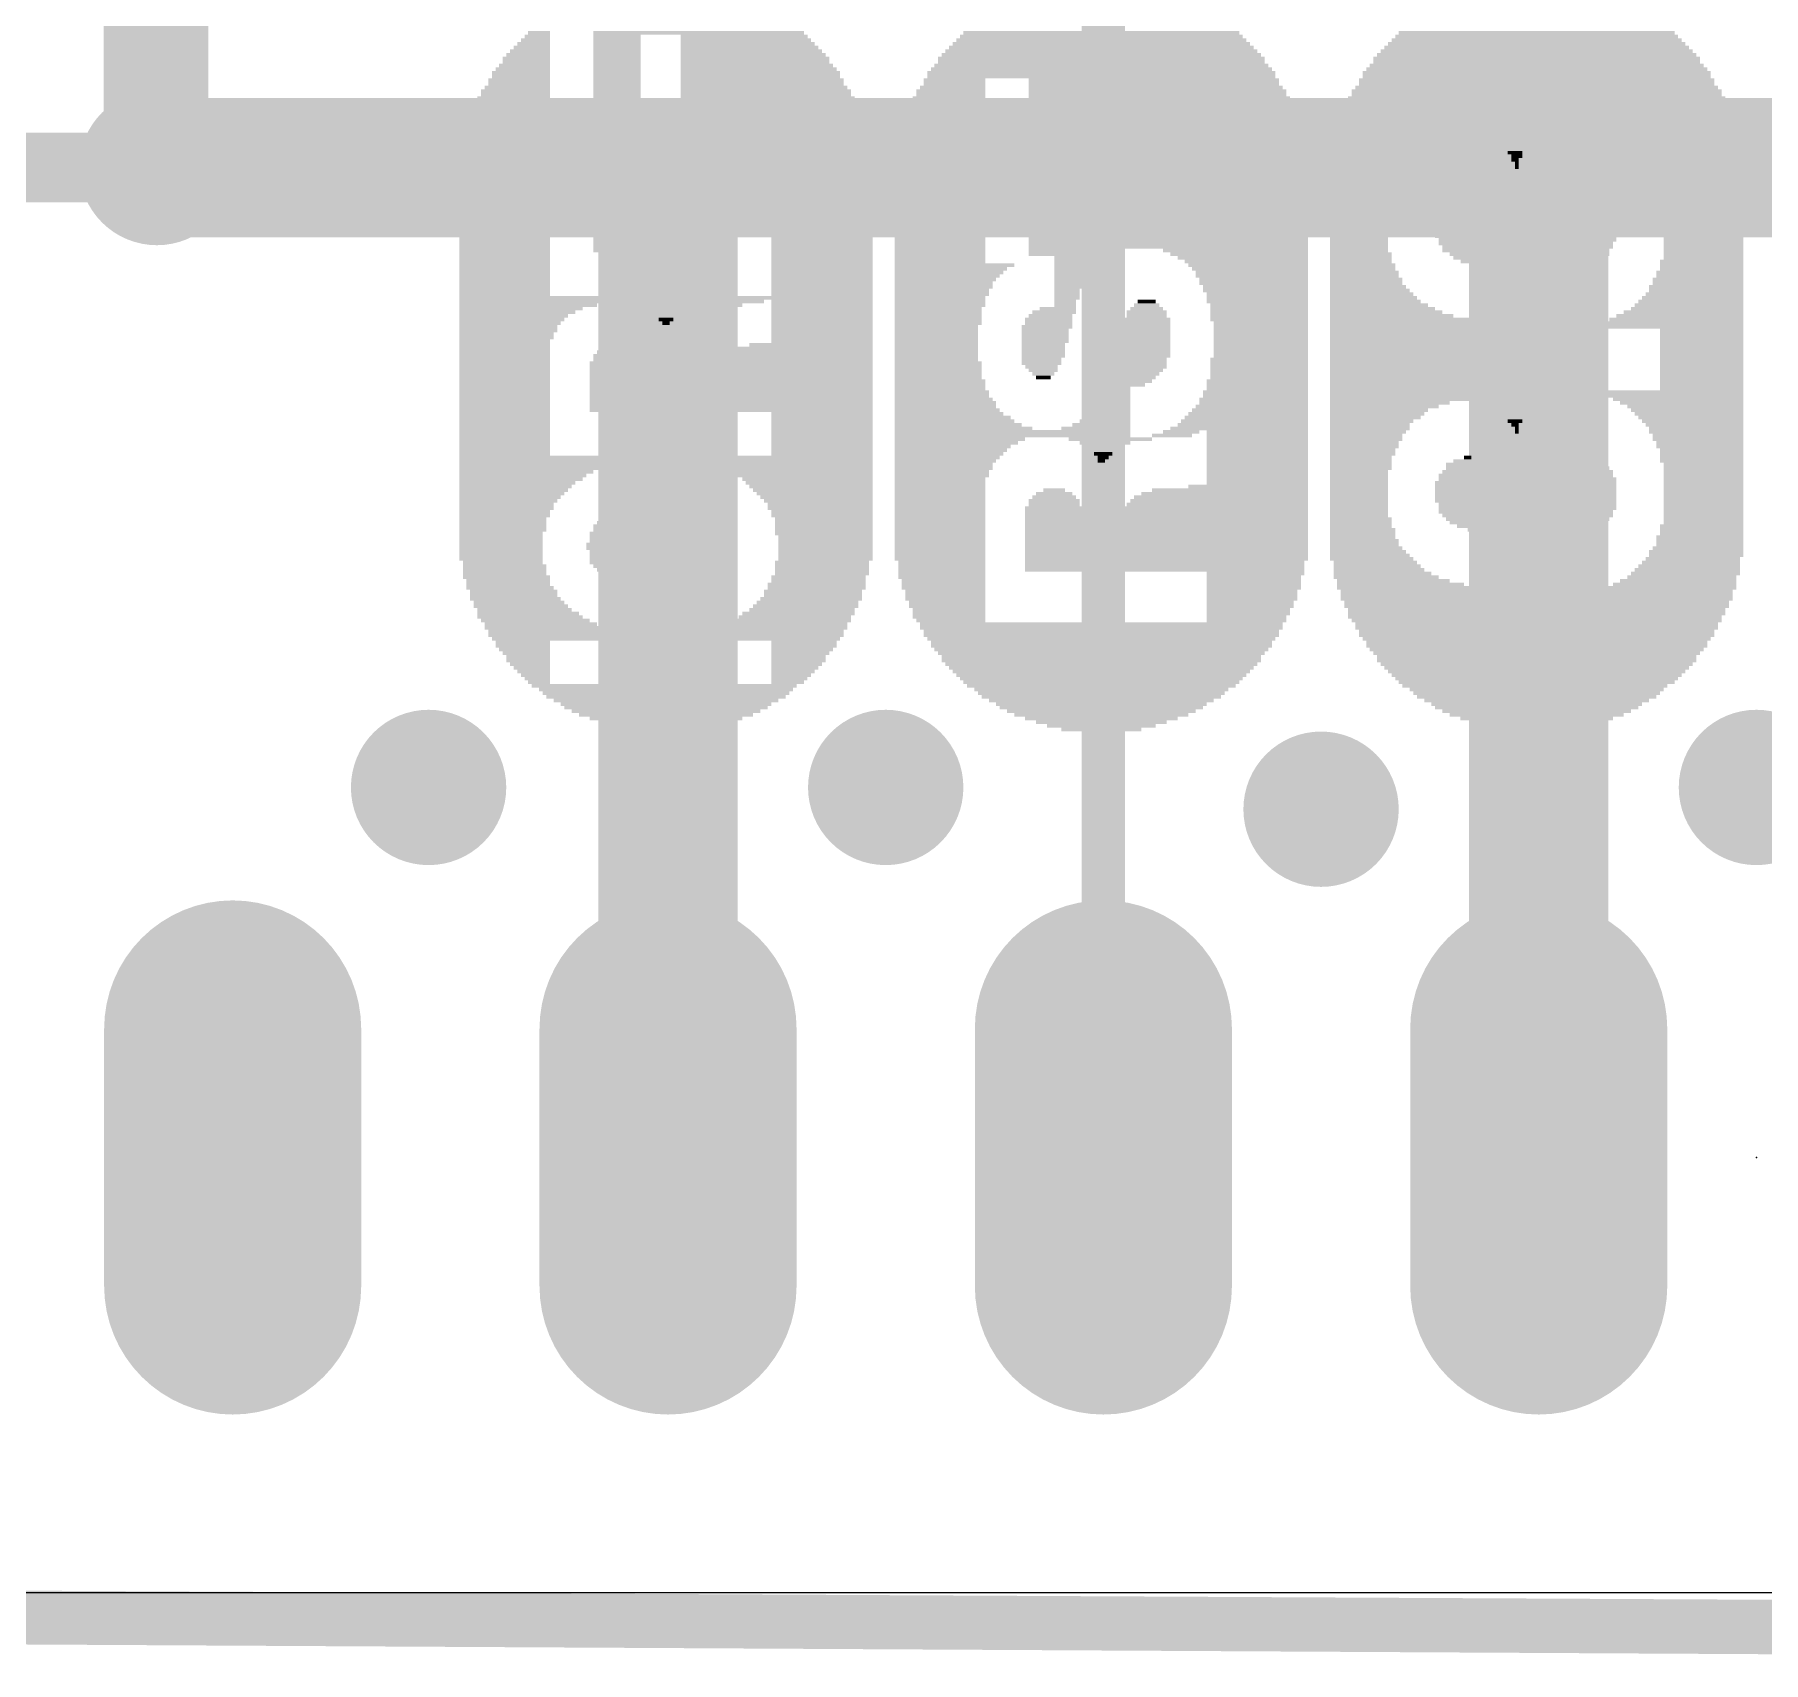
# Model space of a CAD drawing. Extents: x -3.3 to 69.5, y -0.4 to 53.7.
# Drawn here: x 26.78 to 36.87, y -0.41 to 9.09 of the extents above; entities that cross this region are included whole.
import ezdxf

# ---------------------------------------------------------------- set-up
doc = ezdxf.new("R2010")
doc.units = 0
for name, color, linetype in [('1', 12, 'CONTINUOUS'), ('16', 132, 'CONTINUOUS'), ('17', 110, 'CONTINUOUS'), ('18', 3, 'CONTINUOUS'), ('20', 53, 'CONTINUOUS'), ('200', 4, 'CONTINUOUS'), ('23', 53, 'CONTINUOUS')]:
    doc.layers.add(name, color=color, linetype=linetype)

# ---------------------------------------------------------------- blocks, each defined once
blk = doc.blocks.new('LONGP100')
at = {"const_width": 1}
blk.add_lwpolyline([(-0.5, 0), (0.5, 0)], dxfattribs=at)
at = {"const_width": 0.5}
for points in [[(-0.5, 0.25, 1), (-0.5, -0.25)], [(0.5, -0.25, 1), (0.5, 0.25)]]:
    blk.add_lwpolyline(points, format="xyb", dxfattribs=at)
blk = doc.blocks.new('RECT')
blk.add_solid([(-0.5, -0.5), (0.5, -0.5), (-0.5, 0.5), (0.5, 0.5)])
blk = doc.blocks.new('ROUNDV')
at = {"const_width": 0.5}
blk.add_lwpolyline([(0, -0.25, 1), (0, 0.25, 1), (0, -0.25)], format="xyb", dxfattribs=at)

msp = doc.modelspace()

# ---------------------------------------------------------------- linework, layer by layer
at = {"layer": '1'}
for points, const_width in [([(33.02, 2.54), (33.02, 12.446)], 0.254), ([(27.493, 10.033), (27.493, 8.443)], 0.6096), ([(27.493, 8.443), (27.432, 8.382)], 0.6096), ([(26.065, 8.316), (27.498, 8.316)], 0.4064), ([(48.514, -0.254), (0, 0)], 0.3048)]:
    msp.add_lwpolyline(points, dxfattribs=dict(at, const_width=const_width))
for points, const_width in [([(27.6008, 8.3352, 1), (27.3852, 8.5508)], 0.3048), ([(27.3242, 8.4898, 1), (27.5398, 8.2742)], 0.3048), ([(27.3406, 8.443, 1), (27.6454, 8.443)], 0.3048), ([(27.498, 8.2144, 1), (27.498, 8.4176)], 0.2032), ([(32.9565, 2.54, 1), (33.0835, 2.54)], 0.127)]:
    msp.add_lwpolyline(points, format="xyb", dxfattribs=dict(at, const_width=const_width))
at = {"layer": '16'}
for points, const_width in [([(27.498, 8.316), (30.226, 8.316)], 0.8128), ([(30.226, 8.316), (35.306, 8.316)], 0.8128), ([(30.48, 8.062), (30.226, 8.316)], 0.8128), ([(35.306, 8.316), (40.894, 8.316)], 0.8128), ([(35.56, 8.062), (35.306, 8.316)], 0.8128), ([(30.48, 2.54), (30.48, 8.062)], 0.8128), ([(35.56, 2.54), (35.56, 8.062)], 0.8128), ([(45.466, -0.254), (0, 0)], 0.3048)]:
    msp.add_lwpolyline(points, dxfattribs=dict(at, const_width=const_width))
at = {"layer": '16', "const_width": 0.4064}
for points in [[(27.498, 8.5192, 1), (27.498, 8.1128)], [(30.226, 8.5192, 1), (30.226, 8.1128)], [(30.3697, 8.4597, 1), (30.0823, 8.1723)], [(30.226, 8.1128, 1), (30.226, 8.5192)], [(35.306, 8.5192, 1), (35.306, 8.1128)], [(35.4497, 8.4597, 1), (35.1623, 8.1723)], [(35.306, 8.1128, 1), (35.306, 8.5192)], [(30.6832, 8.062, 1), (30.2768, 8.062)], [(30.3363, 7.9183, 1), (30.6237, 8.2057)], [(35.7632, 8.062, 1), (35.3568, 8.062)], [(35.4163, 7.9183, 1), (35.7037, 8.2057)], [(30.2768, 2.54, 1), (30.6832, 2.54)], [(35.3568, 2.54, 1), (35.7632, 2.54)]]:
    msp.add_lwpolyline(points, format="xyb", dxfattribs=at)
at = {"layer": '20'}
msp.add_line((65.04, 0), (1, 0), dxfattribs=at)
at = {"layer": '23'}
msp.add_point((36.83, 2.54), dxfattribs=at)

# ---------------------------------------------------------------- block references
at = {"layer": '17', "xscale": 1.5, "yscale": 1.5, "rotation": 90}
for p in [(27.94, 2.54), (27.94, 2.54), (30.48, 2.54), (30.48, 2.54), (33.02, 2.54), (33.02, 2.54), (35.56, 2.54), (35.56, 2.54)]:
    msp.add_blockref('LONGP100', p, dxfattribs=at)
at = {"layer": '18', "xscale": 0.9064, "yscale": 0.9064}
for p in [(27.498, 8.316), (27.498, 8.316), (29.083, 4.699), (29.083, 4.699), (31.75, 4.699), (31.75, 4.699), (36.83, 4.699), (36.83, 4.699), (34.29, 4.572), (34.29, 4.572)]:
    msp.add_blockref('ROUNDV', p, dxfattribs=at)
at = {"layer": '200', "yscale": 0.0212}
for p, xscale in [((29.7168, 9.0801), 0.1482), ((29.7274, 9.1013), 0.127), ((30.6587, 9.1013), 1.2276), ((30.1825, 9.0801), 0.2752), ((30.9233, 9.0801), 0.7408), ((33.0081, 9.0801), 1.6509), ((33.0081, 9.1013), 1.6086), ((35.548, 9.0801), 1.6509), ((35.548, 9.1013), 1.6086), ((29.6639, 8.9743), 0.254), ((29.6745, 8.9955), 0.2328), ((29.6851, 9.0166), 0.2117), ((29.6956, 9.0378), 0.1905), ((29.7062, 9.059), 0.1693), ((30.1825, 9.059), 0.2752), ((30.1825, 9.0378), 0.2752), ((30.1825, 9.0166), 0.2752), ((30.1825, 8.9955), 0.2752), ((30.1825, 8.9743), 0.2752), ((30.9338, 9.059), 0.762), ((30.955, 9.0166), 0.8043), ((30.9656, 8.9955), 0.8255), ((30.9444, 9.0378), 0.7831), ((30.9762, 8.9743), 0.8466), ((33.0081, 8.9743), 1.8626), ((33.0081, 8.9955), 1.8203), ((33.0081, 9.0166), 1.7779), ((33.0081, 9.0378), 1.7356), ((33.0081, 9.059), 1.6933), ((35.548, 8.9743), 1.8626), ((35.548, 8.9955), 1.8203), ((35.548, 9.0166), 1.7779), ((35.548, 9.0378), 1.7356), ((35.548, 9.059), 1.6933), ((29.6216, 8.8685), 0.3387), ((29.6322, 8.8896), 0.3175), ((29.6427, 8.9108), 0.2963), ((29.6533, 8.9531), 0.2752), ((29.6533, 8.932), 0.2752), ((30.1825, 8.9531), 0.2752), ((30.1825, 8.932), 0.2752), ((30.1825, 8.9108), 0.2752), ((30.1825, 8.8896), 0.2752), ((30.1825, 8.8685), 0.2752), ((30.9973, 8.9108), 0.889), ((31.0079, 8.8896), 0.9101), ((31.0185, 8.8685), 0.9313), ((30.9868, 8.9531), 0.8678), ((30.9868, 8.932), 0.8678), ((33.0081, 8.8685), 2.0319), ((33.0081, 8.8896), 1.9896), ((33.0081, 8.9108), 1.9473), ((33.0081, 8.9531), 1.9049), ((33.0081, 8.932), 1.9049), ((35.548, 8.8685), 2.0319), ((35.548, 8.8896), 1.9896), ((35.548, 8.9108), 1.9473), ((35.548, 8.9531), 1.9049), ((35.548, 8.932), 1.9049), ((29.6004, 8.7838), 0.381), ((29.611, 8.8261), 0.3598), ((29.611, 8.805), 0.3598), ((29.6216, 8.8473), 0.3387), ((30.1825, 8.8473), 0.2752), ((30.1825, 8.8261), 0.2752), ((30.1825, 8.805), 0.2752), ((30.1825, 8.7838), 0.2752), ((31.0185, 8.8473), 0.9313), ((31.0291, 8.8261), 0.9525), ((31.0291, 8.805), 0.9525), ((31.0397, 8.7838), 0.9736), ((32.1403, 8.7838), 0.381), ((32.1509, 8.8261), 0.3598), ((32.1509, 8.805), 0.3598), ((33.0081, 8.8473), 2.0319), ((33.315, 8.8261), 1.4604), ((33.315, 8.805), 1.4604), ((33.3256, 8.7838), 1.4816), ((35.548, 8.7838), 2.1166), ((35.548, 8.8261), 2.0743), ((35.548, 8.805), 2.0743), ((35.548, 8.8473), 2.0319), ((29.5792, 8.7203), 0.4233), ((29.5792, 8.6992), 0.4233), ((29.5792, 8.678), 0.4233), ((29.5898, 8.7626), 0.4022), ((29.5898, 8.7415), 0.4022), ((30.1825, 8.7626), 0.2752), ((30.1825, 8.7415), 0.2752), ((30.1825, 8.7203), 0.2752), ((30.1825, 8.6992), 0.2752), ((30.1825, 8.678), 0.2752), ((31.0608, 8.7203), 1.016), ((31.0608, 8.6992), 1.016), ((31.0608, 8.678), 1.016), ((31.0503, 8.7626), 0.9948), ((31.0503, 8.7415), 0.9948), ((32.1191, 8.7203), 0.4233), ((32.1191, 8.6992), 0.4233), ((32.1191, 8.678), 0.4233), ((32.1297, 8.7626), 0.4022), ((32.1297, 8.7415), 0.4022), ((33.3362, 8.7626), 1.5028), ((33.3362, 8.7415), 1.5028), ((33.3468, 8.7203), 1.5239), ((33.3468, 8.6992), 1.5239), ((33.3468, 8.678), 1.5239), ((35.548, 8.7203), 2.2012), ((35.548, 8.6992), 2.2012), ((35.548, 8.678), 2.2012), ((35.548, 8.7626), 2.1589), ((35.548, 8.7415), 2.1589), ((29.5581, 8.6145), 0.4657), ((29.5581, 8.5933), 0.4657), ((29.5581, 8.5722), 0.4657), ((29.5687, 8.6568), 0.4445), ((29.5687, 8.6357), 0.4445), ((31.336, 8.6568), 0.508), ((31.336, 8.6357), 0.508), ((31.3466, 8.6145), 0.5291), ((31.3466, 8.5933), 0.5291), ((31.3466, 8.5722), 0.5291), ((32.098, 8.6145), 0.4657), ((32.098, 8.5933), 0.4657), ((32.098, 8.5722), 0.4657), ((32.1085, 8.6568), 0.4445), ((32.1085, 8.6357), 0.4445), ((33.3573, 8.6568), 1.5451), ((33.3573, 8.6357), 1.5451), ((33.3679, 8.6145), 1.5663), ((33.3679, 8.5933), 1.5663), ((33.3679, 8.5722), 1.5663), ((35.548, 8.6145), 2.2859), ((35.548, 8.5933), 2.2859), ((35.548, 8.5722), 2.2859), ((35.548, 8.6568), 2.2436), ((35.548, 8.6357), 2.2436), ((29.5369, 8.4875), 0.508), ((29.5369, 8.4663), 0.508), ((29.5475, 8.551), 0.4868), ((29.5475, 8.5298), 0.4868), ((29.5475, 8.5087), 0.4868), ((31.3677, 8.4875), 0.5715), ((31.3677, 8.4663), 0.5715), ((31.3572, 8.551), 0.5503), ((31.3572, 8.5298), 0.5503), ((31.3572, 8.5087), 0.5503), ((32.0768, 8.4875), 0.508), ((32.0768, 8.4663), 0.508), ((32.0874, 8.551), 0.4868), ((32.0874, 8.5298), 0.4868), ((32.0874, 8.5087), 0.4868), ((33.3785, 8.551), 1.5874), ((33.3785, 8.5298), 1.5874), ((33.3785, 8.5087), 1.5874), ((33.3891, 8.4875), 1.6086), ((33.3891, 8.4663), 1.6086), ((34.6802, 8.4875), 0.635), ((34.659, 8.4663), 0.5926), ((34.9871, 8.5087), 1.2065), ((35.04, 8.551), 1.3123), ((35.0083, 8.5298), 1.2488), ((35.3893, 8.4875), 0.3175), ((35.4104, 8.4663), 0.2328), ((36.2994, 8.551), 0.8255), ((36.3417, 8.5298), 0.7408), ((36.3629, 8.5087), 0.6985), ((36.3946, 8.4875), 0.6773), ((36.4052, 8.4663), 0.6561), ((30.4682, 8.3817), 2.4129), ((29.5369, 8.4452), 0.508), ((29.5369, 8.424), 0.508), ((30.4682, 8.4028), 2.3706), ((31.3677, 8.4452), 0.5715), ((31.3677, 8.424), 0.5715), ((32.0662, 8.3817), 0.5291), ((32.0768, 8.4452), 0.508), ((32.0768, 8.424), 0.508), ((32.0768, 8.4028), 0.508), ((33.9076, 8.4452), 0.5715), ((33.9076, 8.424), 0.5715), ((33.9076, 8.4028), 0.5715), ((33.9182, 8.3817), 0.5926), ((34.5849, 8.3817), 0.4868), ((34.6167, 8.424), 0.508), ((34.6061, 8.4028), 0.4868), ((34.6379, 8.4452), 0.5503), ((35.4104, 8.4452), 0.1905), ((35.421, 8.424), 0.127), ((35.421, 8.4028), 0.0847), ((35.4316, 8.3817), 0.0635), ((36.4158, 8.4452), 0.635), ((36.437, 8.424), 0.5926), ((36.4475, 8.4028), 0.5715), ((36.4581, 8.3817), 0.5926), ((29.5263, 8.3605), 0.5291), ((29.5263, 8.3393), 0.5291), ((29.5263, 8.3182), 0.5291), ((29.5263, 8.297), 0.5291), ((29.5263, 8.2758), 0.5291), ((30.1719, 8.3182), 0.254), ((30.1719, 8.297), 0.254), ((30.1719, 8.2758), 0.254), ((30.4365, 8.3605), 0.7831), ((30.4365, 8.3393), 0.7831), ((30.6799, 8.3182), 0.2963), ((30.6799, 8.297), 0.2963), ((30.6799, 8.2758), 0.2963), ((31.3783, 8.3605), 0.5926), ((31.3783, 8.3393), 0.5926), ((31.3783, 8.3182), 0.5926), ((31.3783, 8.297), 0.5926), ((31.3783, 8.2758), 0.5926), ((32.0662, 8.3605), 0.5291), ((32.0662, 8.3393), 0.5291), ((32.0662, 8.3182), 0.5291), ((32.0662, 8.297), 0.5291), ((32.0662, 8.2758), 0.5291), ((33.9182, 8.3605), 0.5926), ((33.9182, 8.3393), 0.5926), ((33.9182, 8.3182), 0.5926), ((33.9182, 8.297), 0.5926), ((33.9182, 8.2758), 0.5926), ((34.5744, 8.3605), 0.4657), ((34.5638, 8.3393), 0.4445), ((34.5638, 8.3182), 0.4445), ((34.5532, 8.297), 0.4233), ((34.5426, 8.2758), 0.4022), ((35.421, 8.3605), 0.0423), ((35.4316, 8.3393), 0.0212), ((35.4316, 8.3182), 0.0212), ((36.4687, 8.3605), 0.5715), ((36.4793, 8.3393), 0.5503), ((36.4793, 8.3182), 0.5503), ((36.4899, 8.297), 0.5291), ((36.4899, 8.2758), 0.5291), ((29.5263, 8.2547), 0.5291), ((29.5263, 8.2335), 0.5291), ((29.5263, 8.2123), 0.5291), ((29.5263, 8.1912), 0.5291), ((29.5263, 8.17), 0.5291), ((30.1719, 8.2547), 0.254), ((30.1719, 8.2335), 0.254), ((30.1719, 8.2123), 0.254), ((30.1719, 8.1912), 0.254), ((30.1719, 8.17), 0.254), ((30.6799, 8.2547), 0.2963), ((30.6799, 8.2335), 0.2963), ((30.6799, 8.2123), 0.2963), ((30.6799, 8.1912), 0.2963), ((30.6799, 8.17), 0.2963), ((31.3783, 8.2547), 0.5926), ((31.3783, 8.2335), 0.5926), ((31.3783, 8.2123), 0.5926), ((31.3783, 8.1912), 0.5926), ((31.3783, 8.17), 0.5926), ((32.0662, 8.2547), 0.5291), ((32.0662, 8.2335), 0.5291), ((32.0662, 8.2123), 0.5291), ((32.0662, 8.1912), 0.5291), ((32.0662, 8.17), 0.5291), ((33.9182, 8.2547), 0.5926), ((33.9182, 8.2335), 0.5926), ((33.9182, 8.2123), 0.5926), ((33.9182, 8.1912), 0.5926), ((33.9182, 8.17), 0.5926), ((34.5426, 8.2547), 0.4022), ((34.532, 8.2335), 0.381), ((34.532, 8.2123), 0.381), ((34.532, 8.1912), 0.381), ((34.5215, 8.17), 0.3598), ((35.1458, 8.17), 0.127), ((35.7914, 8.17), 0.2752), ((35.7914, 8.1912), 0.1905), ((36.5005, 8.2547), 0.508), ((36.5005, 8.2335), 0.508), ((36.511, 8.2123), 0.4868), ((36.511, 8.1912), 0.4868), ((36.511, 8.17), 0.4868), ((29.5263, 8.1488), 0.5291), ((29.5263, 8.1277), 0.5291), ((29.5263, 8.1065), 0.5291), ((29.5263, 8.0853), 0.5291), ((29.5263, 8.0642), 0.5291), ((30.1719, 8.1488), 0.254), ((30.1719, 8.1277), 0.254), ((30.1719, 8.1065), 0.254), ((30.1719, 8.0853), 0.254), ((30.1719, 8.0642), 0.254), ((30.6799, 8.1488), 0.2963), ((30.6799, 8.1277), 0.2963), ((30.6799, 8.1065), 0.2963), ((30.6799, 8.0853), 0.2963), ((30.6799, 8.0642), 0.2963), ((31.3783, 8.1488), 0.5926), ((31.3783, 8.1277), 0.5926), ((31.3783, 8.1065), 0.5926), ((31.3783, 8.0853), 0.5926), ((31.3783, 8.0642), 0.5926), ((32.0662, 8.1488), 0.5291), ((32.0662, 8.1277), 0.5291), ((32.0662, 8.1065), 0.5291), ((32.0662, 8.0853), 0.5291), ((32.0662, 8.0642), 0.5291), ((33.3997, 8.1488), 1.6298), ((33.3997, 8.1277), 1.6298), ((33.3997, 8.1065), 1.6298), ((33.3997, 8.0853), 1.6298), ((33.3997, 8.0642), 1.6298), ((34.5109, 8.1065), 0.3387), ((34.5109, 8.0853), 0.3387), ((34.5109, 8.0642), 0.3387), ((34.5215, 8.1488), 0.3598), ((34.5215, 8.1277), 0.3598), ((35.1458, 8.0642), 0.3387), ((35.1458, 8.1065), 0.2963), ((35.1458, 8.0853), 0.2963), ((35.1458, 8.1277), 0.254), ((35.1458, 8.1488), 0.2117), ((35.7914, 8.0853), 0.4022), ((35.7914, 8.0642), 0.4022), ((35.7914, 8.1277), 0.3598), ((35.7914, 8.1065), 0.3598), ((35.7914, 8.1488), 0.3175), ((36.5216, 8.1488), 0.4656), ((36.5216, 8.1277), 0.4656), ((36.5216, 8.1065), 0.4656), ((36.5216, 8.0853), 0.4656), ((36.5216, 8.0642), 0.4656), ((29.5263, 8.043), 0.5291), ((29.5263, 8.0218), 0.5291), ((29.5263, 8.0007), 0.5291), ((29.5263, 7.9795), 0.5291), ((29.5263, 7.9583), 0.5291), ((30.1719, 8.043), 0.254), ((30.1719, 8.0218), 0.254), ((30.1719, 8.0007), 0.254), ((30.1719, 7.9795), 0.254), ((30.1719, 7.9583), 0.254), ((30.6799, 8.043), 0.2963), ((30.6799, 8.0218), 0.2963), ((30.6799, 8.0007), 0.2963), ((30.6799, 7.9795), 0.2963), ((30.6799, 7.9583), 0.2963), ((31.3783, 8.043), 0.5926), ((31.3783, 8.0218), 0.5926), ((31.3783, 8.0007), 0.5926), ((31.3783, 7.9795), 0.5926), ((31.3783, 7.9583), 0.5926), ((32.0662, 8.043), 0.5291), ((32.0662, 8.0218), 0.5291), ((32.0662, 8.0007), 0.5291), ((32.0662, 7.9795), 0.5291), ((32.0662, 7.9583), 0.5291), ((33.3997, 8.043), 1.6298), ((33.3997, 8.0218), 1.6298), ((33.3997, 8.0007), 1.6298), ((33.3997, 7.9795), 1.6298), ((33.3997, 7.9583), 1.6298), ((34.5109, 8.043), 0.3387), ((34.5109, 8.0218), 0.3387), ((34.5109, 8.0007), 0.3387), ((34.5109, 7.9795), 0.3387), ((34.5109, 7.9583), 0.3387), ((35.1458, 7.9795), 0.381), ((35.1458, 7.9583), 0.381), ((35.1353, 8.0218), 0.3598), ((35.1353, 8.0007), 0.3598), ((35.1458, 8.043), 0.3387), ((35.7914, 8.0007), 0.4445), ((35.7914, 7.9795), 0.4445), ((35.7914, 7.9583), 0.4445), ((35.802, 8.043), 0.4233), ((35.802, 8.0218), 0.4233), ((36.5216, 8.043), 0.4656), ((36.5216, 8.0218), 0.4656), ((36.5216, 8.0007), 0.4656), ((36.5216, 7.9795), 0.4656), ((36.5216, 7.9583), 0.4656), ((29.5263, 7.9372), 0.5291), ((29.5263, 7.916), 0.5291), ((29.5263, 7.8949), 0.5291), ((29.5263, 7.8737), 0.5291), ((30.1719, 7.9372), 0.254), ((30.1719, 7.916), 0.254), ((30.1719, 7.8949), 0.254), ((30.1719, 7.8737), 0.254), ((30.6799, 7.9372), 0.2963), ((30.6799, 7.916), 0.2963), ((30.6799, 7.8949), 0.2963), ((30.6799, 7.8737), 0.2963), ((31.3783, 7.9372), 0.5926), ((31.3783, 7.916), 0.5926), ((31.3783, 7.8949), 0.5926), ((31.3783, 7.8737), 0.5926), ((32.0662, 7.9372), 0.5291), ((32.0662, 7.916), 0.5291), ((32.0662, 7.8949), 0.5291), ((32.0662, 7.8737), 0.5291), ((33.3997, 7.9372), 1.6298), ((33.3997, 7.916), 1.6298), ((33.3997, 7.8949), 1.6298), ((33.3997, 7.8737), 1.6298), ((34.5109, 7.9372), 0.3387), ((34.5109, 7.916), 0.3387), ((34.5109, 7.8949), 0.3387), ((34.5109, 7.8737), 0.3387), ((35.1458, 7.9372), 0.381), ((35.1458, 7.916), 0.381), ((35.1564, 7.8949), 0.3598), ((35.1564, 7.8737), 0.3598), ((35.7914, 7.9372), 0.4445), ((35.7914, 7.916), 0.4445), ((35.7914, 7.8949), 0.4445), ((35.7808, 7.8737), 0.4233), ((36.5216, 7.9372), 0.4656), ((36.5216, 7.916), 0.4656), ((36.5216, 7.8949), 0.4656), ((36.5216, 7.8737), 0.4656), ((29.5263, 7.8525), 0.5291), ((29.5263, 7.8314), 0.5291), ((29.5263, 7.8102), 0.5291), ((29.5263, 7.789), 0.5291), ((29.5263, 7.7679), 0.5291), ((30.1719, 7.8525), 0.254), ((30.1719, 7.8314), 0.254), ((30.6799, 7.8525), 0.2963), ((30.6799, 7.8314), 0.2963), ((31.3783, 7.8525), 0.5926), ((31.3783, 7.8314), 0.5926), ((31.3783, 7.8102), 0.5926), ((31.3783, 7.789), 0.5926), ((31.3783, 7.7679), 0.5926), ((32.0662, 7.8525), 0.5291), ((32.0662, 7.8314), 0.5291), ((32.0662, 7.8102), 0.5291), ((32.0662, 7.789), 0.5291), ((32.0662, 7.7679), 0.5291), ((33.3997, 7.8525), 1.6298), ((32.8282, 7.8102), 0.4868), ((32.8494, 7.8314), 0.5291), ((32.8705, 7.7679), 0.2752), ((32.8811, 7.789), 0.2963), ((33.7912, 7.8314), 0.8466), ((33.8124, 7.8102), 0.8043), ((33.8336, 7.789), 0.762), ((33.8547, 7.7679), 0.7196), ((34.5109, 7.8525), 0.3387), ((34.5109, 7.8314), 0.3387), ((34.5215, 7.8102), 0.3598), ((34.5215, 7.789), 0.3598), ((34.5215, 7.7679), 0.3598), ((35.4951, 7.8525), 0.9948), ((35.4845, 7.8314), 0.9736), ((35.5057, 7.8102), 0.9313), ((35.5057, 7.789), 0.889), ((35.5057, 7.7679), 0.8043), ((36.511, 7.7679), 0.4868), ((36.5216, 7.8525), 0.4656), ((36.5216, 7.8314), 0.4656), ((36.5216, 7.8102), 0.4656), ((36.5216, 7.789), 0.4656), ((29.5263, 7.7467), 0.5291), ((29.5263, 7.7255), 0.5291), ((29.5263, 7.7044), 0.5291), ((29.5263, 7.6832), 0.5291), ((29.5263, 7.662), 0.5291), ((31.3783, 7.7467), 0.5926), ((31.3783, 7.7255), 0.5926), ((31.3783, 7.7044), 0.5926), ((31.3783, 7.6832), 0.5926), ((31.3783, 7.662), 0.5926), ((32.1509, 7.7467), 0.6985), ((32.1297, 7.7255), 0.6561), ((32.1191, 7.7044), 0.635), ((32.1085, 7.6832), 0.6138), ((32.098, 7.662), 0.5926), ((32.8599, 7.7467), 0.254), ((32.8494, 7.7255), 0.2328), ((32.8388, 7.7044), 0.2117), ((32.8282, 7.6832), 0.1905), ((32.8282, 7.662), 0.1905), ((33.8653, 7.7467), 0.6985), ((33.8759, 7.7255), 0.6773), ((33.8865, 7.7044), 0.6561), ((33.8865, 7.6832), 0.6561), ((33.8971, 7.662), 0.635), ((34.532, 7.7467), 0.381), ((34.532, 7.7255), 0.381), ((34.5426, 7.7044), 0.4022), ((34.5426, 7.6832), 0.4022), ((34.5532, 7.662), 0.4233), ((35.5268, 7.7255), 0.5926), ((35.4739, 7.7044), 0.4868), ((35.4739, 7.6832), 0.4868), ((35.4739, 7.662), 0.4868), ((35.5586, 7.7467), 0.6561), ((36.4899, 7.662), 0.5291), ((36.5005, 7.7044), 0.508), ((36.5005, 7.6832), 0.508), ((36.511, 7.7467), 0.4868), ((36.511, 7.7255), 0.4868), ((29.5263, 7.6409), 0.5291), ((29.5263, 7.6197), 0.5291), ((29.5263, 7.5985), 0.5291), ((29.5263, 7.5774), 0.5291), ((30.4682, 7.5562), 2.4129), ((31.3783, 7.6409), 0.5926), ((31.3783, 7.6197), 0.5926), ((31.3783, 7.5985), 0.5926), ((31.3783, 7.5774), 0.5926), ((32.0768, 7.5985), 0.5503), ((32.0768, 7.5774), 0.5503), ((32.0874, 7.6409), 0.5715), ((32.0874, 7.6197), 0.5715), ((32.0662, 7.5562), 0.5291), ((32.8176, 7.6409), 0.1693), ((32.8176, 7.6197), 0.1693), ((32.807, 7.5985), 0.1482), ((32.807, 7.5774), 0.1482), ((32.807, 7.5562), 0.1482), ((33.8971, 7.6409), 0.635), ((33.9076, 7.6197), 0.6138), ((33.9076, 7.5985), 0.6138), ((33.9182, 7.5774), 0.5926), ((33.9182, 7.5562), 0.5926), ((34.5532, 7.6409), 0.4233), ((34.5638, 7.6197), 0.4445), ((34.5744, 7.5985), 0.4657), ((34.5849, 7.5774), 0.4868), ((34.5955, 7.5562), 0.508), ((35.4739, 7.6409), 0.4868), ((35.4739, 7.6197), 0.4868), ((35.4739, 7.5985), 0.4868), ((35.4739, 7.5774), 0.4868), ((35.4739, 7.5562), 0.4868), ((36.4581, 7.5562), 0.5926), ((36.4687, 7.5774), 0.5715), ((36.4793, 7.6197), 0.5503), ((36.4793, 7.5985), 0.5503), ((36.4899, 7.6409), 0.5291), ((30.1507, 7.535), 1.7779), ((29.6004, 7.4715), 0.6773), ((29.6639, 7.5139), 0.8043), ((29.6216, 7.4927), 0.7196), ((30.574, 7.5139), 0.6773), ((30.4894, 7.4927), 0.3387), ((30.4788, 7.4715), 0.1905), ((31.3783, 7.535), 0.5926), ((31.3783, 7.5139), 0.5926), ((31.3783, 7.4927), 0.5926), ((31.3783, 7.4715), 0.5926), ((32.0556, 7.4927), 0.508), ((32.0556, 7.4715), 0.508), ((32.0662, 7.535), 0.5291), ((32.0662, 7.5139), 0.5291), ((32.7329, 7.4715), 0.254), ((32.7541, 7.4927), 0.2117), ((32.7964, 7.535), 0.127), ((32.7964, 7.5139), 0.127), ((33.2727, 7.4715), 0.2328), ((33.2727, 7.4927), 0.1905), ((33.2727, 7.5139), 0.1482), ((33.2727, 7.535), 0.1058), ((33.9182, 7.535), 0.5926), ((33.9288, 7.5139), 0.5715), ((33.9288, 7.4927), 0.5715), ((33.9288, 7.4715), 0.5715), ((34.6061, 7.535), 0.5291), ((34.6273, 7.5139), 0.5715), ((34.6484, 7.4927), 0.6138), ((34.6696, 7.4715), 0.6561), ((35.4739, 7.535), 0.4868), ((35.4739, 7.5139), 0.4868), ((35.4739, 7.4927), 0.4868), ((35.4739, 7.4715), 0.4868), ((36.4052, 7.4715), 0.6985), ((36.4264, 7.4927), 0.6561), ((36.437, 7.5139), 0.635), ((36.4475, 7.535), 0.6138), ((29.5792, 7.4504), 0.635), ((29.5475, 7.3869), 0.5715), ((29.5475, 7.3657), 0.5715), ((29.5687, 7.4292), 0.6138), ((29.5581, 7.408), 0.5926), ((30.4682, 7.4504), 0.127), ((30.4682, 7.4292), 0.0847), ((30.4682, 7.408), 0.0423), ((31.3783, 7.4504), 0.5926), ((31.3783, 7.4292), 0.5926), ((31.3783, 7.408), 0.5926), ((31.3783, 7.3869), 0.5926), ((31.3783, 7.3657), 0.5926), ((32.0556, 7.4504), 0.508), ((32.0556, 7.4292), 0.508), ((32.0556, 7.408), 0.508), ((32.0451, 7.3869), 0.4868), ((32.0451, 7.3657), 0.4868), ((32.68, 7.3657), 0.2752), ((32.6906, 7.3869), 0.2963), ((32.7012, 7.4292), 0.2752), ((32.7012, 7.408), 0.2752), ((32.7118, 7.4504), 0.254), ((33.2621, 7.3657), 0.2963), ((33.2727, 7.4292), 0.2752), ((33.2727, 7.408), 0.2752), ((33.2727, 7.3869), 0.2752), ((33.2727, 7.4504), 0.2328), ((33.9288, 7.4504), 0.5715), ((33.9288, 7.4292), 0.5715), ((33.9394, 7.408), 0.5503), ((33.9394, 7.3869), 0.5503), ((33.9394, 7.3657), 0.5503), ((35.0294, 7.4292), 1.3758), ((35.0294, 7.408), 1.3758), ((35.1247, 7.3657), 1.5663), ((34.7014, 7.4504), 0.7196), ((35.548, 7.3869), 2.4129), ((35.4739, 7.4504), 0.4868), ((36.3311, 7.408), 0.8466), ((36.3629, 7.4292), 0.7831), ((36.384, 7.4504), 0.7408), ((36.511, 7.3657), 0.4868), ((29.5369, 7.3445), 0.5503), ((29.5369, 7.3234), 0.5503), ((29.5263, 7.3022), 0.5291), ((29.5263, 7.281), 0.5291), ((29.5263, 7.2599), 0.5291), ((30.193, 7.2599), 0.1693), ((31.209, 7.2599), 0.9313), ((31.3148, 7.281), 0.7196), ((31.3783, 7.3445), 0.5926), ((31.3783, 7.3234), 0.5926), ((31.3783, 7.3022), 0.5926), ((32.0451, 7.3445), 0.4868), ((32.0451, 7.3234), 0.4868), ((32.0451, 7.3022), 0.4868), ((32.0451, 7.281), 0.4868), ((32.0451, 7.2599), 0.4868), ((32.68, 7.3445), 0.2752), ((32.68, 7.3234), 0.2752), ((32.68, 7.3022), 0.2752), ((32.6694, 7.281), 0.254), ((32.6694, 7.2599), 0.254), ((33.2515, 7.3022), 0.3175), ((33.2515, 7.281), 0.3175), ((33.2515, 7.2599), 0.3175), ((33.2621, 7.3445), 0.2963), ((33.2621, 7.3234), 0.2963), ((33.9394, 7.3445), 0.5503), ((33.9394, 7.3234), 0.5503), ((33.9394, 7.3022), 0.5503), ((33.9394, 7.281), 0.5503), ((33.9394, 7.2599), 0.5503), ((35.1247, 7.3445), 1.5663), ((35.1247, 7.3234), 1.5663), ((35.1247, 7.3022), 1.5663), ((35.1247, 7.281), 1.5663), ((35.1247, 7.2599), 1.5663), ((36.511, 7.3445), 0.4868), ((36.511, 7.3234), 0.4868), ((36.511, 7.3022), 0.4868), ((36.511, 7.281), 0.4868), ((36.511, 7.2599), 0.4868), ((29.5263, 7.2387), 0.5291), ((29.5263, 7.2175), 0.5291), ((29.5263, 7.1964), 0.5291), ((29.5263, 7.1752), 0.5291), ((29.5263, 7.154), 0.5291), ((30.193, 7.1752), 0.3387), ((30.193, 7.154), 0.3387), ((30.193, 7.2175), 0.2963), ((30.193, 7.1964), 0.2963), ((30.193, 7.2387), 0.254), ((31.1349, 7.1752), 1.0795), ((31.1349, 7.154), 1.0795), ((31.1455, 7.1964), 1.0583), ((31.1561, 7.2175), 1.0371), ((31.1667, 7.2387), 1.016), ((32.0556, 7.1752), 0.508), ((32.0556, 7.154), 0.508), ((32.0451, 7.2387), 0.4868), ((32.0451, 7.2175), 0.4868), ((32.0451, 7.1964), 0.4868), ((32.6694, 7.2387), 0.254), ((32.6694, 7.2175), 0.254), ((32.6589, 7.1964), 0.2328), ((32.6589, 7.1752), 0.2328), ((32.6589, 7.154), 0.1905), ((33.2409, 7.2175), 0.3387), ((33.2303, 7.1964), 0.3175), ((33.2303, 7.1752), 0.3175), ((33.2303, 7.154), 0.3175), ((33.2515, 7.2387), 0.3175), ((33.9288, 7.1964), 0.5715), ((33.9288, 7.1752), 0.5715), ((33.9288, 7.154), 0.5715), ((33.9394, 7.2387), 0.5503), ((33.9394, 7.2175), 0.5503), ((35.1247, 7.2387), 1.5663), ((35.1247, 7.2175), 1.5663), ((35.1247, 7.1964), 1.5663), ((35.1247, 7.1752), 1.5663), ((35.1247, 7.154), 1.5663), ((36.511, 7.2387), 0.4868), ((36.511, 7.2175), 0.4868), ((36.511, 7.1964), 0.4868), ((36.511, 7.1752), 0.4868), ((36.511, 7.154), 0.4868), ((29.5263, 7.1329), 0.5291), ((29.5263, 7.1117), 0.5291), ((29.5263, 7.0905), 0.5291), ((29.5263, 7.0694), 0.5291), ((30.193, 7.1329), 0.3387), ((30.193, 7.1117), 0.3387), ((30.193, 7.0905), 0.3387), ((30.193, 7.0694), 0.3387), ((31.1349, 7.1329), 1.0795), ((31.1349, 7.1117), 1.0795), ((31.1349, 7.0905), 1.0795), ((31.1349, 7.0694), 1.0795), ((32.0556, 7.1329), 0.508), ((32.0556, 7.1117), 0.508), ((32.0556, 7.0905), 0.508), ((32.0662, 7.0694), 0.5291), ((32.6694, 7.1329), 0.1693), ((32.6694, 7.1117), 0.127), ((32.6694, 7.0905), 0.0847), ((33.1668, 7.0694), 0.2752), ((33.1986, 7.1117), 0.2963), ((33.188, 7.0905), 0.2752), ((33.2092, 7.1329), 0.3175), ((33.9182, 7.0694), 0.5926), ((33.9288, 7.1329), 0.5715), ((33.9288, 7.1117), 0.5715), ((33.9288, 7.0905), 0.5715), ((35.1247, 7.1329), 1.5663), ((35.1247, 7.1117), 1.5663), ((35.1247, 7.0905), 1.5663), ((35.1247, 7.0694), 1.5663), ((36.511, 7.1329), 0.4868), ((36.511, 7.1117), 0.4868), ((36.511, 7.0905), 0.4868), ((36.511, 7.0694), 0.4868), ((29.5263, 7.0482), 0.5291), ((29.5263, 7.0271), 0.5291), ((29.5263, 7.0059), 0.5291), ((29.5263, 6.9847), 0.5291), ((29.5263, 6.9636), 0.5291), ((30.193, 7.0482), 0.3387), ((30.193, 7.0271), 0.3387), ((30.193, 7.0059), 0.3387), ((30.193, 6.9847), 0.3387), ((30.193, 6.9636), 0.3387), ((31.1349, 7.0482), 1.0795), ((31.1349, 7.0271), 1.0795), ((31.1349, 7.0059), 1.0795), ((31.1349, 6.9847), 1.0795), ((31.1349, 6.9636), 1.0795), ((32.0768, 7.0059), 0.5503), ((32.0768, 6.9847), 0.5503), ((32.0662, 7.0482), 0.5291), ((32.0662, 7.0271), 0.5291), ((32.0874, 6.9636), 0.5715), ((33.0822, 6.9636), 0.1905), ((33.0928, 7.0059), 0.1693), ((33.0928, 6.9847), 0.1693), ((33.1033, 7.0271), 0.1482), ((33.1457, 7.0482), 0.2328), ((33.8971, 6.9636), 0.635), ((33.9076, 7.0059), 0.6138), ((33.9076, 6.9847), 0.6138), ((33.9182, 7.0482), 0.5926), ((33.9182, 7.0271), 0.5926), ((35.1247, 7.0482), 1.5663), ((35.1247, 7.0271), 1.5663), ((34.9659, 6.9636), 1.2488), ((35.548, 7.0059), 2.4129), ((34.9977, 6.9847), 1.3123), ((36.3417, 6.9847), 0.8255), ((36.3735, 6.9636), 0.762), ((36.511, 7.0482), 0.4868), ((36.511, 7.0271), 0.4868), ((29.5263, 6.9424), 0.5291), ((29.5263, 6.9212), 0.5291), ((29.5263, 6.9001), 0.5291), ((29.5263, 6.8789), 0.5291), ((29.5263, 6.8577), 0.5291), ((30.193, 6.9424), 0.3387), ((30.193, 6.9212), 0.3387), ((30.193, 6.9001), 0.3387), ((31.1349, 6.9424), 1.0795), ((31.1349, 6.9212), 1.0795), ((31.1349, 6.9001), 1.0795), ((31.3783, 6.8789), 0.5926), ((31.3783, 6.8577), 0.5926), ((32.1085, 6.9001), 0.6138), ((32.1191, 6.8789), 0.635), ((32.098, 6.9424), 0.5926), ((32.098, 6.9212), 0.5926), ((32.1403, 6.8577), 0.6773), ((33.0398, 6.8577), 0.2752), ((33.0504, 6.8789), 0.254), ((33.061, 6.9001), 0.2328), ((33.0716, 6.9212), 0.2117), ((33.0822, 6.9424), 0.1905), ((33.8547, 6.8577), 0.7196), ((33.8653, 6.8789), 0.6985), ((33.8759, 6.9001), 0.6773), ((33.8865, 6.9212), 0.6561), ((33.8971, 6.9424), 0.635), ((34.659, 6.9212), 0.635), ((34.6273, 6.9001), 0.5715), ((34.6167, 6.8789), 0.5503), ((34.6061, 6.8577), 0.5291), ((34.6908, 6.9424), 0.6985), ((35.3787, 6.9424), 0.381), ((35.3998, 6.9212), 0.254), ((35.4104, 6.9001), 0.1905), ((35.4104, 6.8789), 0.1482), ((35.421, 6.8577), 0.127), ((36.3946, 6.9424), 0.7196), ((36.4158, 6.9212), 0.6773), ((36.4264, 6.9001), 0.6561), ((36.437, 6.8789), 0.635), ((36.4475, 6.8577), 0.6138), ((29.5263, 6.8366), 0.5291), ((29.5263, 6.8154), 0.5291), ((29.5263, 6.7942), 0.5291), ((29.5263, 6.7731), 0.5291), ((29.5263, 6.7519), 0.5291), ((31.3783, 6.8366), 0.5926), ((31.3783, 6.8154), 0.5926), ((31.3783, 6.7942), 0.5926), ((31.3783, 6.7731), 0.5926), ((31.3783, 6.7519), 0.5926), ((32.1509, 6.8366), 0.6985), ((32.172, 6.8154), 0.7408), ((32.4895, 6.7731), 1.3758), ((32.4895, 6.7519), 1.3758), ((32.2038, 6.7942), 0.8043), ((32.9764, 6.7942), 0.4022), ((33.0081, 6.8154), 0.3387), ((33.0293, 6.8366), 0.2963), ((33.4208, 6.7519), 0.2328), ((33.4737, 6.7731), 0.2117), ((33.8124, 6.7942), 0.8043), ((33.8336, 6.8154), 0.762), ((33.8441, 6.8366), 0.7408), ((33.9182, 6.7731), 0.5926), ((33.9182, 6.7519), 0.5926), ((34.5849, 6.8366), 0.4868), ((34.5744, 6.8154), 0.4657), ((34.5744, 6.7942), 0.4657), ((34.5638, 6.7731), 0.4445), ((34.5532, 6.7519), 0.4233), ((35.421, 6.8366), 0.0847), ((35.421, 6.8154), 0.0423), ((35.4316, 6.7942), 0.0212), ((35.4316, 6.7731), 0.0212), ((36.4581, 6.8366), 0.5926), ((36.4687, 6.8154), 0.5715), ((36.4793, 6.7942), 0.5503), ((36.4793, 6.7731), 0.5503), ((36.4899, 6.7519), 0.5291), ((29.5263, 6.7307), 0.5291), ((29.5263, 6.7096), 0.5291), ((29.5263, 6.6884), 0.5291), ((29.5263, 6.6672), 0.5291), ((31.3783, 6.7307), 0.5926), ((31.3783, 6.7096), 0.5926), ((31.3783, 6.6884), 0.5926), ((31.3783, 6.6672), 0.5926), ((32.1826, 6.7307), 0.762), ((32.1297, 6.6672), 0.6561), ((32.1615, 6.7096), 0.7196), ((32.1403, 6.6884), 0.6773), ((33.061, 6.7307), 0.4868), ((33.0293, 6.7096), 0.2963), ((33.0081, 6.6884), 0.2117), ((33.0187, 6.6672), 0.1482), ((33.9182, 6.7307), 0.5926), ((33.9182, 6.7096), 0.5926), ((33.9182, 6.6884), 0.5926), ((33.9182, 6.6672), 0.5926), ((34.5532, 6.7307), 0.4233), ((34.5426, 6.7096), 0.4022), ((34.5426, 6.6884), 0.4022), ((34.532, 6.6672), 0.381), ((36.4899, 6.7307), 0.5291), ((36.5005, 6.7096), 0.508), ((36.5005, 6.6884), 0.508), ((36.511, 6.6672), 0.4868), ((29.5263, 6.6461), 0.5291), ((30.4682, 6.6249), 2.4129), ((29.7591, 6.6037), 0.9948), ((29.7168, 6.5826), 0.9101), ((29.6851, 6.5614), 0.8466), ((31.1455, 6.6037), 1.0583), ((31.1984, 6.5826), 0.9525), ((31.2302, 6.5614), 0.889), ((31.3783, 6.6461), 0.5926), ((32.1191, 6.6461), 0.635), ((32.1085, 6.6249), 0.6138), ((32.098, 6.6037), 0.5926), ((32.0874, 6.5826), 0.5715), ((32.0874, 6.5614), 0.5715), ((33.0187, 6.6461), 0.1058), ((33.0187, 6.6249), 0.0635), ((33.0081, 6.6037), 0.0423), ((33.9182, 6.6461), 0.5926), ((33.9182, 6.6249), 0.5926), ((33.9182, 6.6037), 0.5926), ((33.9182, 6.5826), 0.5926), ((33.9182, 6.5614), 0.5926), ((34.532, 6.6461), 0.381), ((34.5215, 6.6249), 0.3598), ((34.5215, 6.6037), 0.3598), ((34.5215, 6.5826), 0.3598), ((34.5215, 6.5614), 0.3598), ((35.1458, 6.5614), 0.254), ((35.1353, 6.5826), 0.2328), ((35.1458, 6.6037), 0.1693), ((35.1458, 6.6249), 0.0423), ((35.7914, 6.5614), 0.3598), ((35.7914, 6.5826), 0.3175), ((35.7914, 6.6037), 0.2752), ((35.7914, 6.6249), 0.2328), ((35.7914, 6.6461), 0.1482), ((36.511, 6.6461), 0.4868), ((36.511, 6.6249), 0.4868), ((36.511, 6.6037), 0.4868), ((36.5216, 6.5826), 0.4656), ((36.5216, 6.5614), 0.4656), ((29.6321, 6.5191), 0.7408), ((29.6004, 6.4767), 0.6773), ((29.5898, 6.4556), 0.6561), ((29.6533, 6.5402), 0.7831), ((29.6216, 6.4979), 0.7196), ((31.2513, 6.5402), 0.8466), ((31.2725, 6.5191), 0.8043), ((31.2937, 6.4979), 0.762), ((31.3042, 6.4767), 0.7408), ((31.3148, 6.4556), 0.7196), ((32.0768, 6.5402), 0.5503), ((32.0768, 6.5191), 0.5503), ((32.0662, 6.4979), 0.5291), ((32.0662, 6.4767), 0.5291), ((32.0662, 6.4556), 0.5291), ((33.8653, 6.4556), 0.6985), ((33.9182, 6.5402), 0.5926), ((33.9182, 6.5191), 0.5926), ((33.9182, 6.4979), 0.5926), ((33.9182, 6.4767), 0.5926), ((34.5109, 6.5402), 0.3387), ((34.5109, 6.5191), 0.3387), ((34.5109, 6.4979), 0.3387), ((34.5109, 6.4767), 0.3387), ((34.5109, 6.4556), 0.3387), ((35.1353, 6.4767), 0.3598), ((35.1353, 6.4556), 0.3598), ((35.1458, 6.4979), 0.3387), ((35.1353, 6.5191), 0.3175), ((35.1458, 6.5402), 0.2963), ((35.7914, 6.4556), 0.4445), ((35.7914, 6.5191), 0.4022), ((35.802, 6.4979), 0.4233), ((35.802, 6.4767), 0.4233), ((35.802, 6.5402), 0.381), ((36.5216, 6.5402), 0.4656), ((36.5216, 6.5191), 0.4656), ((36.5216, 6.4979), 0.4656), ((36.5216, 6.4767), 0.4656), ((36.5216, 6.4556), 0.4656), ((29.5792, 6.4344), 0.635), ((29.5475, 6.3709), 0.5715), ((29.5369, 6.3497), 0.5503), ((29.5687, 6.4132), 0.6138), ((29.5581, 6.3921), 0.5926), ((30.4365, 6.3497), 0.3598), ((31.3254, 6.4344), 0.6985), ((31.336, 6.4132), 0.6773), ((31.3466, 6.3921), 0.6561), ((31.3572, 6.3709), 0.635), ((31.3677, 6.3497), 0.6138), ((32.0662, 6.4344), 0.5291), ((32.0662, 6.4132), 0.5291), ((32.0662, 6.3921), 0.5291), ((32.0662, 6.3709), 0.5291), ((32.0662, 6.3497), 0.5291), ((32.7329, 6.3709), 0.2963), ((32.7329, 6.3497), 0.2963), ((32.7329, 6.3921), 0.254), ((32.7329, 6.4132), 0.2117), ((32.7329, 6.4344), 0.127), ((33.6854, 6.3497), 1.0583), ((33.696, 6.3709), 1.0371), ((33.7066, 6.3921), 1.016), ((33.7277, 6.4132), 0.9736), ((33.7595, 6.4344), 0.9101), ((34.5109, 6.4344), 0.3387), ((34.5109, 6.4132), 0.3387), ((34.5109, 6.3921), 0.3387), ((34.5109, 6.3709), 0.3387), ((34.5109, 6.3497), 0.3387), ((35.1458, 6.4344), 0.381), ((35.1458, 6.4132), 0.381), ((35.1458, 6.3921), 0.381), ((35.1458, 6.3709), 0.381), ((35.1564, 6.3497), 0.3598), ((35.7914, 6.4344), 0.4445), ((35.7914, 6.4132), 0.4445), ((35.7914, 6.3921), 0.4445), ((35.7914, 6.3709), 0.4445), ((35.7914, 6.3497), 0.4445), ((36.5216, 6.4344), 0.4656), ((36.5216, 6.4132), 0.4656), ((36.5216, 6.3921), 0.4656), ((36.5216, 6.3709), 0.4656), ((36.5216, 6.3497), 0.4656), ((29.5369, 6.3286), 0.5503), ((29.5263, 6.3074), 0.5291), ((29.5263, 6.2862), 0.5291), ((29.5157, 6.2651), 0.508), ((29.5157, 6.2439), 0.508), ((30.4365, 6.2439), 0.7408), ((30.4365, 6.2651), 0.6985), ((30.4364, 6.2862), 0.6561), ((30.4364, 6.3074), 0.5715), ((30.4364, 6.3286), 0.4868), ((31.3677, 6.3286), 0.6138), ((31.3783, 6.3074), 0.5926), ((31.3783, 6.2862), 0.5926), ((31.3889, 6.2651), 0.5715), ((31.3889, 6.2439), 0.5715), ((32.0662, 6.3286), 0.5291), ((32.0662, 6.3074), 0.5291), ((32.0662, 6.2862), 0.5291), ((32.0662, 6.2651), 0.5291), ((32.0662, 6.2439), 0.5291), ((32.7329, 6.3286), 0.3387), ((32.7329, 6.3074), 0.3387), ((32.7329, 6.2862), 0.3387), ((32.7329, 6.2651), 0.3387), ((32.7329, 6.2439), 0.3387), ((33.6748, 6.3286), 1.0795), ((33.6748, 6.3074), 1.0795), ((33.6748, 6.2862), 1.0795), ((33.6748, 6.2651), 1.0795), ((33.6748, 6.2439), 1.0795), ((34.5109, 6.3286), 0.3387), ((34.5109, 6.3074), 0.3387), ((34.5109, 6.2862), 0.3387), ((34.5215, 6.2651), 0.3598), ((34.5215, 6.2439), 0.3598), ((35.1564, 6.3286), 0.3598), ((35.1564, 6.3074), 0.3598), ((35.4951, 6.2862), 0.9948), ((35.4951, 6.2651), 0.9525), ((35.4951, 6.2439), 0.9101), ((35.7914, 6.3286), 0.4445), ((35.7808, 6.3074), 0.4233), ((36.5216, 6.3286), 0.4656), ((36.5216, 6.3074), 0.4656), ((36.5216, 6.2862), 0.4656), ((36.5216, 6.2651), 0.4656), ((36.5216, 6.2439), 0.4656), ((29.5157, 6.2228), 0.508), ((29.5157, 6.2016), 0.508), ((29.5052, 6.1804), 0.4868), ((29.5052, 6.1593), 0.4868), ((30.4365, 6.1804), 0.8255), ((30.4365, 6.1593), 0.8255), ((30.4365, 6.2228), 0.7831), ((30.4365, 6.2016), 0.7831), ((31.3889, 6.2228), 0.5715), ((31.3889, 6.2016), 0.5715), ((31.3889, 6.1804), 0.5715), ((31.3995, 6.1593), 0.5503), ((32.0662, 6.2228), 0.5291), ((32.0662, 6.2016), 0.5291), ((32.0662, 6.1804), 0.5291), ((32.0662, 6.1593), 0.5291), ((32.7329, 6.2228), 0.3387), ((32.7329, 6.2016), 0.3387), ((32.7329, 6.1804), 0.3387), ((32.7329, 6.1593), 0.3387), ((33.6748, 6.2228), 1.0795), ((33.6748, 6.2016), 1.0795), ((33.6748, 6.1804), 1.0795), ((33.6748, 6.1593), 1.0795), ((34.532, 6.2016), 0.381), ((34.532, 6.1804), 0.381), ((34.532, 6.1593), 0.381), ((34.5215, 6.2228), 0.3598), ((35.5057, 6.2228), 0.8466), ((35.5162, 6.2016), 0.7408), ((35.5374, 6.1804), 0.6138), ((35.4951, 6.1593), 0.5291), ((36.5005, 6.1593), 0.508), ((36.511, 6.2228), 0.4868), ((36.511, 6.2016), 0.4868), ((36.511, 6.1804), 0.4868), ((29.5052, 6.1381), 0.4868), ((29.5052, 6.1169), 0.4868), ((29.5052, 6.0958), 0.4868), ((29.5052, 6.0746), 0.4868), ((29.5052, 6.0534), 0.4868), ((30.4365, 6.1169), 0.8678), ((30.4365, 6.0958), 0.8678), ((30.4365, 6.1381), 0.8255), ((30.4365, 6.0746), 0.8255), ((30.4365, 6.0534), 0.8255), ((31.3995, 6.1381), 0.5503), ((31.3995, 6.1169), 0.5503), ((31.3995, 6.0958), 0.5503), ((31.3995, 6.0746), 0.5503), ((31.3995, 6.0534), 0.5503), ((32.0662, 6.1381), 0.5291), ((32.0662, 6.1169), 0.5291), ((32.0662, 6.0958), 0.5291), ((32.0662, 6.0746), 0.5291), ((32.0662, 6.0534), 0.5291), ((32.7329, 6.1381), 0.3387), ((32.7329, 6.1169), 0.3387), ((32.7329, 6.0958), 0.3387), ((32.7329, 6.0746), 0.3387), ((32.7329, 6.0534), 0.3387), ((33.6748, 6.1381), 1.0795), ((33.6748, 6.1169), 1.0795), ((33.6748, 6.0958), 1.0795), ((33.6748, 6.0746), 1.0795), ((33.6748, 6.0534), 1.0795), ((34.5426, 6.1381), 0.4022), ((34.5426, 6.1169), 0.4022), ((34.5532, 6.0958), 0.4233), ((34.5638, 6.0746), 0.4445), ((34.5744, 6.0534), 0.4657), ((35.4739, 6.1381), 0.4868), ((35.4739, 6.1169), 0.4868), ((35.4739, 6.0958), 0.4868), ((35.4739, 6.0746), 0.4868), ((35.4739, 6.0534), 0.4868), ((36.4793, 6.0746), 0.5503), ((36.4793, 6.0534), 0.5503), ((36.4899, 6.0958), 0.5291), ((36.5005, 6.1381), 0.508), ((36.5005, 6.1169), 0.508), ((29.5052, 6.0323), 0.4868), ((29.5157, 6.0111), 0.4657), ((29.5263, 5.9899), 0.4868), ((29.5263, 5.9688), 0.4868), ((29.5263, 5.9476), 0.4868), ((30.4365, 6.0323), 0.8255), ((30.4365, 6.0111), 0.8255), ((30.4365, 5.9899), 0.7831), ((30.4365, 5.9688), 0.7408), ((30.4365, 5.9476), 0.6985), ((31.3783, 6.0111), 0.5503), ((31.3783, 5.9899), 0.5503), ((31.3783, 5.9688), 0.5503), ((31.3783, 5.9476), 0.5503), ((31.3995, 6.0323), 0.5503), ((32.0662, 6.0323), 0.5291), ((32.0768, 6.0111), 0.508), ((32.0768, 5.9899), 0.508), ((32.0768, 5.9688), 0.508), ((32.0768, 5.9476), 0.508), ((32.7329, 6.0323), 0.3387), ((32.7329, 6.0111), 0.3387), ((32.7329, 5.9899), 0.3387), ((32.7329, 5.9688), 0.3387), ((33.6748, 6.0323), 1.0795), ((33.6642, 6.0111), 1.0583), ((33.6642, 5.9899), 1.0583), ((33.6642, 5.9688), 1.0583), ((33.9076, 5.9476), 0.5715), ((34.5849, 6.0323), 0.4868), ((34.6061, 6.0111), 0.4868), ((34.6167, 5.9899), 0.508), ((34.6273, 5.9688), 0.5291), ((34.6484, 5.9476), 0.5715), ((35.4739, 6.0323), 0.4868), ((35.4739, 6.0111), 0.4868), ((35.4739, 5.9899), 0.4868), ((35.4739, 5.9688), 0.4868), ((35.4739, 5.9476), 0.4868), ((36.4158, 5.9476), 0.635), ((36.4264, 5.9688), 0.6138), ((36.437, 5.9899), 0.5926), ((36.4475, 6.0111), 0.5715), ((36.4581, 6.0323), 0.5503), ((29.5369, 5.9264), 0.508), ((29.5475, 5.9053), 0.4868), ((29.5475, 5.8841), 0.4868), ((29.5581, 5.8629), 0.508), ((29.5792, 5.8418), 0.508), ((30.4364, 5.9264), 0.6561), ((30.4364, 5.9053), 0.6138), ((30.4364, 5.8841), 0.5291), ((30.447, 5.8629), 0.4233), ((30.4365, 5.8418), 0.2328), ((31.3254, 5.8418), 0.5715), ((31.3466, 5.8841), 0.5715), ((31.3466, 5.8629), 0.5715), ((31.3572, 5.9264), 0.5503), ((31.3572, 5.9053), 0.5503), ((32.0768, 5.9264), 0.508), ((32.0874, 5.9053), 0.4868), ((32.0874, 5.8841), 0.4868), ((32.0874, 5.8629), 0.4868), ((32.098, 5.8418), 0.4657), ((33.8971, 5.9264), 0.5503), ((33.8971, 5.9053), 0.5503), ((33.8971, 5.8841), 0.5503), ((33.8971, 5.8629), 0.5503), ((33.8865, 5.8418), 0.5291), ((34.6696, 5.9264), 0.6138), ((34.7119, 5.9053), 0.6561), ((34.7543, 5.8841), 0.7408), ((35.0506, 5.8629), 1.3334), ((35.0612, 5.8418), 1.3123), ((35.4739, 5.9264), 0.4868), ((35.4739, 5.9053), 0.4868), ((35.4739, 5.8841), 0.4868), ((36.257, 5.8418), 0.8678), ((36.3205, 5.8629), 0.7831), ((36.3523, 5.8841), 0.7196), ((36.3735, 5.9053), 0.6773), ((36.3946, 5.9264), 0.635), ((29.5792, 5.8206), 0.508), ((29.5898, 5.7994), 0.5291), ((29.611, 5.7783), 0.5291), ((29.6216, 5.7571), 0.5503), ((31.2831, 5.7571), 0.6138), ((31.2937, 5.7783), 0.5926), ((31.3148, 5.7994), 0.5926), ((31.3254, 5.8206), 0.5715), ((32.098, 5.8206), 0.4657), ((32.098, 5.7994), 0.4657), ((32.1085, 5.7783), 0.4445), ((32.1085, 5.7571), 0.4445), ((33.8865, 5.8206), 0.5291), ((33.8865, 5.7994), 0.5291), ((33.8759, 5.7783), 0.508), ((33.8759, 5.7571), 0.508), ((35.548, 5.8206), 2.2859), ((35.548, 5.7994), 2.2859), ((35.548, 5.7783), 2.2436), ((35.548, 5.7571), 2.2436), ((29.6427, 5.7359), 0.5503), ((29.6639, 5.7148), 0.5926), ((29.6745, 5.6936), 0.6138), ((29.7062, 5.6724), 0.635), ((29.738, 5.6513), 0.6561), ((31.1667, 5.6513), 0.7196), ((31.1984, 5.6724), 0.6985), ((31.2196, 5.6936), 0.6561), ((31.2408, 5.7148), 0.6561), ((31.2619, 5.7359), 0.6138), ((32.1191, 5.7359), 0.4233), ((32.1191, 5.7148), 0.4233), ((32.1191, 5.6936), 0.4233), ((32.1297, 5.6724), 0.4022), ((33.0081, 5.6513), 2.1166), ((33.8653, 5.7359), 0.4868), ((33.8653, 5.7148), 0.4868), ((33.8547, 5.6936), 0.4657), ((33.8547, 5.6724), 0.4657), ((35.548, 5.7359), 2.2012), ((35.548, 5.7148), 2.2012), ((35.5374, 5.6936), 2.1801), ((35.548, 5.6724), 2.1589), ((35.548, 5.6513), 2.1166), ((29.7697, 5.6301), 0.7196), ((29.8861, 5.5878), 0.9101), ((29.8226, 5.6089), 0.7831), ((30.4682, 5.5666), 2.0319), ((29.6322, 5.5454), 0.3175), ((31.0185, 5.5878), 0.9736), ((31.0926, 5.6089), 0.8255), ((31.1349, 5.6301), 0.7831), ((31.2725, 5.5454), 0.381), ((33.0081, 5.6301), 2.1166), ((33.0081, 5.6089), 2.0743), ((33.0081, 5.5878), 2.0743), ((33.0081, 5.5666), 2.0319), ((33.0081, 5.5454), 1.9896), ((35.548, 5.6301), 2.1166), ((35.548, 5.6089), 2.0743), ((35.548, 5.5878), 2.0743), ((35.548, 5.5666), 2.0319), ((35.548, 5.5454), 1.9896), ((29.6322, 5.5243), 0.3175), ((29.6427, 5.5031), 0.2963), ((29.6533, 5.4819), 0.2752), ((29.6639, 5.4608), 0.254), ((29.6639, 5.4396), 0.254), ((31.2513, 5.4819), 0.3387), ((31.2725, 5.5243), 0.381), ((31.2619, 5.5031), 0.3598), ((31.2408, 5.4608), 0.3175), ((31.2408, 5.4396), 0.3175), ((33.0081, 5.5243), 1.9896), ((33.0081, 5.5031), 1.9473), ((33.0081, 5.4819), 1.9049), ((33.0081, 5.4608), 1.8626), ((33.0081, 5.4396), 1.8626), ((35.548, 5.5243), 1.9896), ((35.548, 5.5031), 1.9473), ((35.548, 5.4819), 1.9049), ((35.548, 5.4608), 1.8626), ((35.548, 5.4396), 1.8626), ((29.6745, 5.4184), 0.2328), ((29.6851, 5.3973), 0.2117), ((29.6956, 5.3761), 0.1905), ((29.7062, 5.355), 0.1693), ((31.2302, 5.4184), 0.2963), ((31.2196, 5.3973), 0.2752), ((31.209, 5.3761), 0.254), ((31.1984, 5.355), 0.2328), ((33.0081, 5.4184), 1.8203), ((33.0081, 5.3973), 1.7779), ((33.0081, 5.3761), 1.7356), ((33.0081, 5.355), 1.6933), ((35.548, 5.4184), 1.8203), ((35.548, 5.3973), 1.7779), ((35.548, 5.3761), 1.7356), ((35.548, 5.355), 1.6933), ((29.7168, 5.3338), 0.1482), ((29.7274, 5.3126), 0.127), ((30.4576, 5.2915), 1.5451), ((30.4682, 5.2703), 1.4816), ((30.4682, 5.2491), 1.4393), ((31.1878, 5.3338), 0.2117), ((31.1773, 5.3126), 0.1905), ((33.0081, 5.3338), 1.6509), ((33.0081, 5.3126), 1.6086), ((33.0081, 5.2915), 1.5663), ((33.0081, 5.2703), 1.4816), ((33.0081, 5.2491), 1.4393), ((35.548, 5.3338), 1.6509), ((35.548, 5.3126), 1.6086), ((35.5374, 5.2915), 1.5451), ((35.548, 5.2703), 1.4816), ((35.548, 5.2491), 1.4393), ((30.4682, 5.228), 1.3969), ((30.4682, 5.2068), 1.3123), ((30.4682, 5.1856), 1.2276), ((30.4682, 5.1645), 1.1853), ((30.4682, 5.1433), 1.1006), ((33.0081, 5.228), 1.3969), ((33.0081, 5.2068), 1.3123), ((33.0081, 5.1856), 1.2276), ((33.0081, 5.1645), 1.1853), ((33.0081, 5.1433), 1.1006), ((35.548, 5.228), 1.3969), ((35.548, 5.2068), 1.3123), ((35.548, 5.1856), 1.2276), ((35.548, 5.1645), 1.1853), ((35.548, 5.1433), 1.1006), ((30.4682, 5.1221), 1.016), ((30.4682, 5.101), 0.889), ((30.4682, 5.0798), 0.762), ((30.4682, 5.0586), 0.635), ((30.4682, 5.0375), 0.4656), ((33.0081, 5.1221), 1.016), ((33.0081, 5.101), 0.889), ((33.0081, 5.0798), 0.762), ((33.0081, 5.0586), 0.635), ((33.0081, 5.0375), 0.4656), ((35.548, 5.1221), 1.016), ((35.548, 5.101), 0.889), ((35.548, 5.0798), 0.762), ((35.548, 5.0586), 0.635), ((35.548, 5.0375), 0.4657)]:
    msp.add_blockref('RECT', p, dxfattribs=dict(at, xscale=xscale))

doc.saveas('drawing.dxf')
